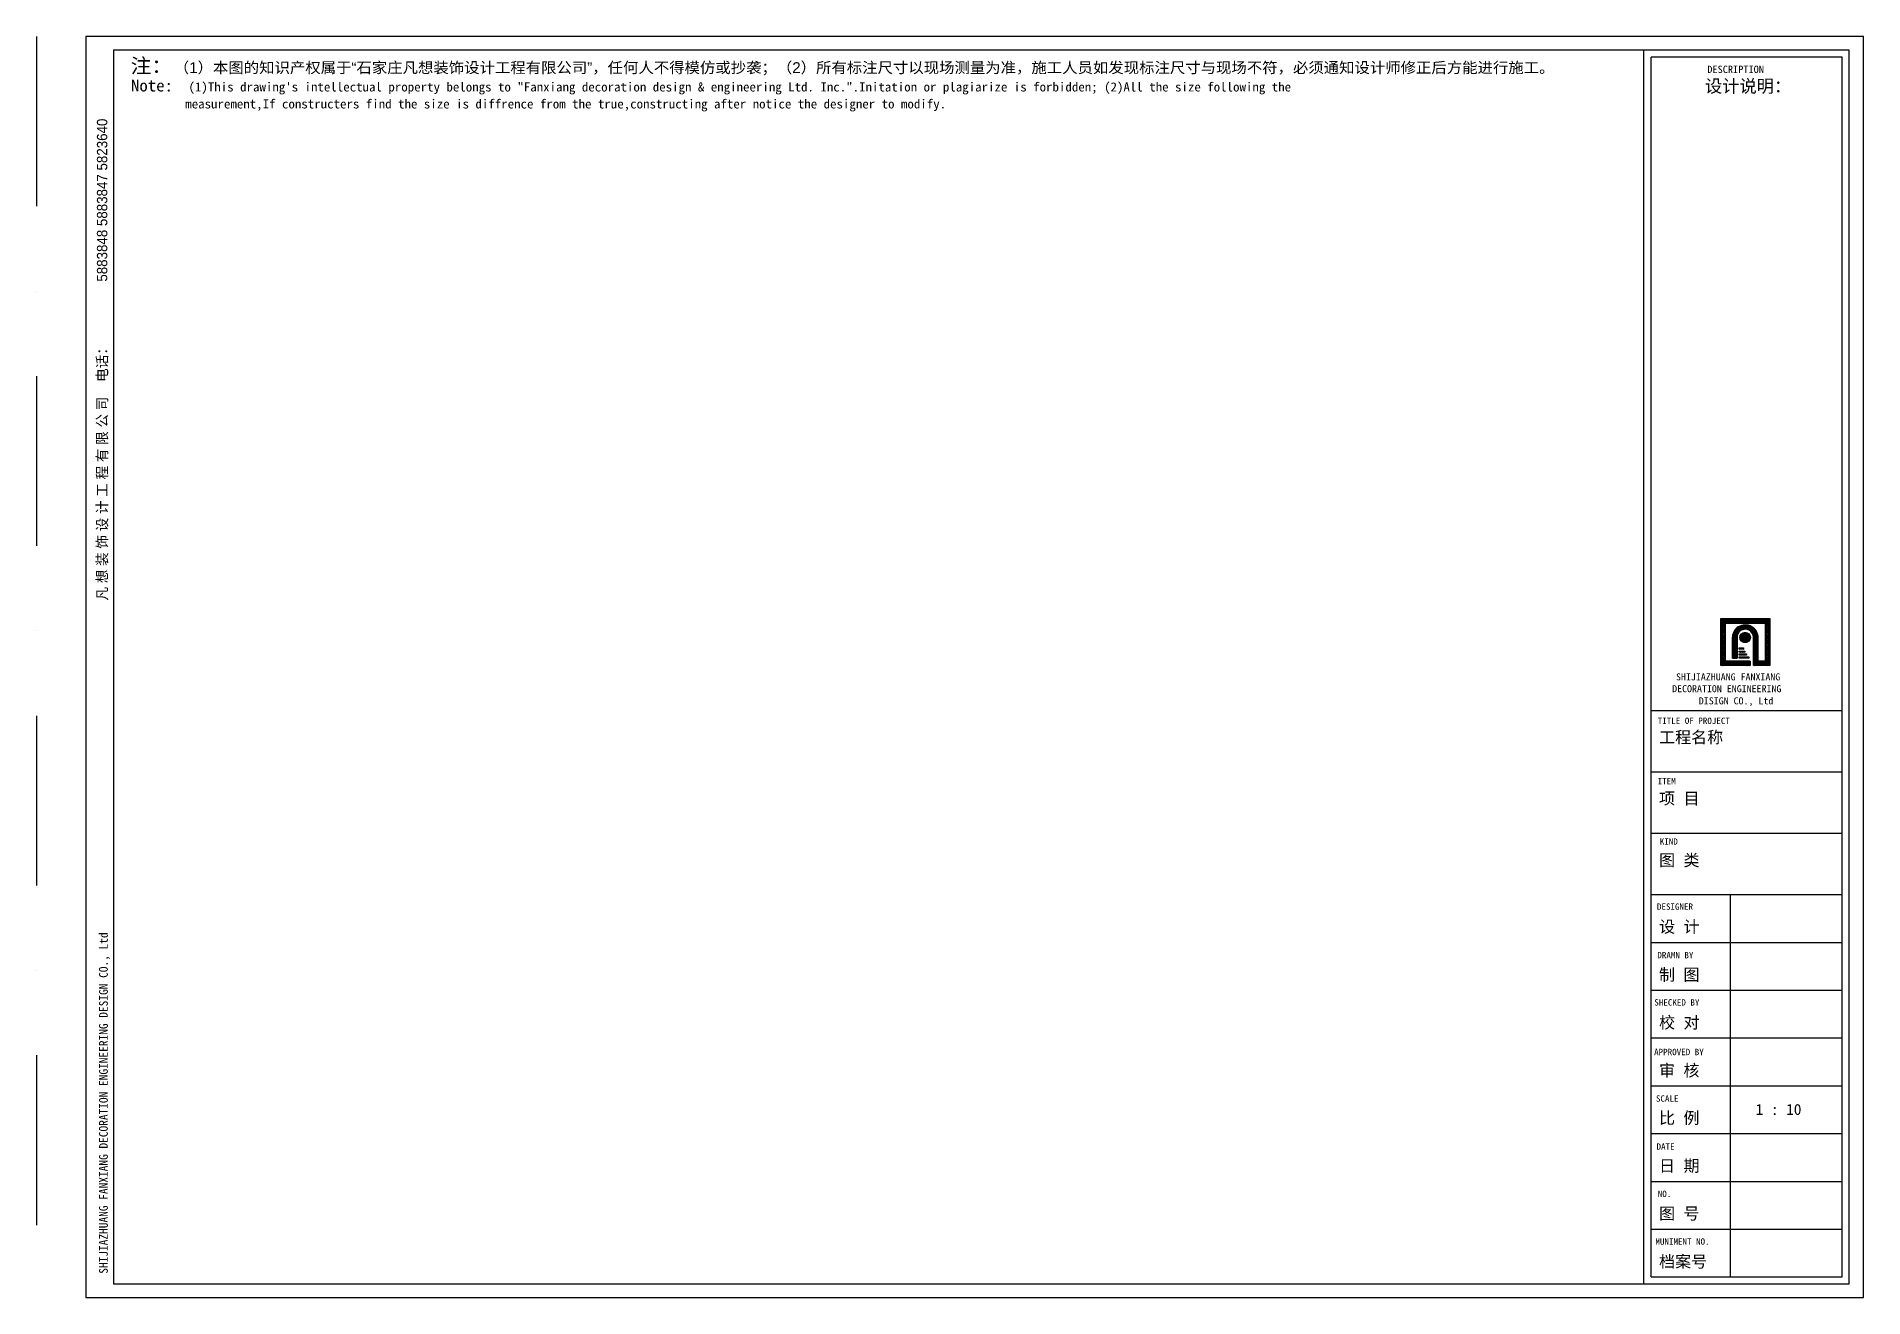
# Model space of a CAD drawing. Extents: x 7911 to 12011, y -10324 to -7494.
import ezdxf

# ---------------------------------------------------------------- set-up
doc = ezdxf.new("R2010")
doc.units = 0
doc.header["$MEASUREMENT"] = 0
doc.linetypes.add('DASHDOTX2', pattern=[50.8, 25.4, -12.7, 0, -12.7])
doc.layers.get('0').update_dxf_attribs({"linetype": 'CONTINUOUS'})
doc.layers.add('LAYER2', color=2, linetype='CONTINUOUS')
doc.layers.add('标注图层', color=5, linetype='CONTINUOUS')
doc.styles.add('STYLE1', font='FZFSJW.TTF', dxfattribs={"height": 50})

# ---------------------------------------------------------------- blocks, each defined once
blk = doc.blocks.new('A$C361F000E')
h = blk.add_hatch()
h.set_pattern_fill('ANSI37', color=2, scale=3.851754, angle=180, style=0)
h.set_pattern_definition([(43.845706, (3932.254, -2953.217), (-1.839434, 1.7667727), []), (136.154294, (3932.254, -2953.217), (-1.839434, -1.7667727), [])])
edge = h.paths.add_edge_path()
edge.add_line((3853.3, 1481.7), (3853.3, 1417.9))
edge.add_line((3853.3, 1417.9), (3889.8, 1417.9))
edge.add_line((3889.8, 1417.9), (3889.8, 1523.3))
edge.add_line((3889.8, 1523.3), (3780.1, 1523.3))
edge.add_line((3780.1, 1523.3), (3780.1, 1417.9))
edge.add_line((3780.1, 1417.9), (3845.6, 1417.9))
edge.add_line((3845.6, 1417.9), (3845.6, 1427.6))
edge.add_line((3845.6, 1427.6), (3790.3, 1427.6))
edge.add_line((3790.3, 1427.6), (3790.3, 1513.4))
edge.add_line((3790.3, 1513.4), (3879.6, 1513.4))
edge.add_line((3879.6, 1513.4), (3879.6, 1427.6))
edge.add_line((3879.6, 1427.6), (3863.4, 1427.6))
edge.add_line((3863.4, 1427.6), (3863.4, 1481.7))
edge.add_ellipse((3834.9, 1481.7), major_axis=(-28.6, 0), ratio=0.960498, start_angle=180, end_angle=360)
edge.add_line((3806.3, 1481.7), (3806.3, 1434.7))
edge.add_line((3806.3, 1434.7), (3816.4, 1434.7))
edge.add_line((3816.4, 1434.7), (3816.4, 1481.7))
edge.add_ellipse((3834.9, 1481.7), major_axis=(-18.5, 0), ratio=0.960498, start_angle=180, end_angle=360, ccw=False)
h = blk.add_hatch()
h.set_pattern_fill('ANSI37', color=2, scale=0.924421, angle=180, style=0)
h.set_pattern_definition([(43.845706, (3904.5084, -1712.2531), (-0.44146416, 0.42402544), []), (136.154294, (3904.5084, -1712.2531), (-0.44146416, -0.42402544), [])])
edge = h.paths.add_edge_path()
edge.add_ellipse((3834.4, 1480.9), major_axis=(-11.8, 0), ratio=0.960498, start_angle=0, end_angle=360)
h = blk.add_hatch()
h.set_pattern_fill('ANSI37', color=2, scale=3.851754, angle=180, style=0)
h.set_pattern_definition([(43.845706, (3938.3, -2487.7603), (-1.839434, 1.7667727), []), (136.154294, (3938.3, -2487.7603), (-1.839434, -1.7667727), [])])
h.paths.add_polyline_path([(3830.8, 1454.6), (3830.8, 1457.5), (3821.2, 1457.5), (3821.2, 1454.6)])
h.paths.add_polyline_path([(3834.2, 1447.8), (3834.2, 1450.7), (3821.2, 1450.7), (3821.2, 1447.8)])
h.paths.add_polyline_path([(3837.9, 1441.5), (3837.9, 1444.3), (3821.2, 1444.3), (3821.2, 1441.5)])
h.paths.add_polyline_path([(3821.2, 1437.5), (3821.2, 1434.6), (3842.7, 1434.6), (3842.7, 1437.5)])
at = {"color": 5, "linetype": 'DASHDOTX2', "ltscale": 15}
blk.add_line((0, 2829.7), (0, 0), dxfattribs=at)
at = {"color": 5}
for p, q in [((4100.1, 2829.7), (110.8, 2829.7)), ((110.8, 2829.7), (110.8, 0)), ((4068.2, 2829.7), (3302.4, 2829.7)), ((4100.1, 0), (4100.1, 2829.7)), ((4052.2, 2783.7), (3623.3, 2783.7)), ((3623.3, 46), (3623.3, 2783.7)), ((4052.2, 46), (4052.2, 2783.7)), ((3623.3, 1317.4), (4052.2, 1317.4)), ((3623.3, 1179.5), (4052.2, 1179.5)), ((3623.3, 1041.6), (4052.2, 1041.6)), ((3623.3, 904.1), (4052.2, 904.1)), ((3801.4, 46), (3801.4, 904.1)), ((3623.3, 796.8), (4052.2, 796.8)), ((3623.3, 689.6), (4052.2, 689.6)), ((3623.3, 582.3), (4052.2, 582.3)), ((3623.3, 475), (4052.2, 475)), ((3623.3, 367.8), (4052.2, 367.8)), ((3623.3, 260.5), (4052.2, 260.5)), ((3623.3, 153.2), (4052.2, 153.2)), ((3623.3, 46), (4052.2, 46)), ((110.8, 0), (4100.1, 0))]:
    blk.add_line(p, q, dxfattribs=at)
at = {"color": 1}
for p, q in [((4068.2, 2799.1), (172.8, 2799.1)), ((172.8, 2799.1), (172.8, 30.6)), ((4068.2, 30.6), (4068.2, 2799.1)), ((172.8, 30.6), (4068.2, 30.6))]:
    blk.add_line(p, q, dxfattribs=at)
at = {"color": 4}
blk.add_line((3607.3, 30.6), (3607.3, 2799.1), dxfattribs=at)
at = {"color": 2}
for p, q in [((3780.1, 1523.3), (3889.8, 1523.3)), ((3780.1, 1417.9), (3780.1, 1523.3)), ((3889.8, 1523.3), (3889.8, 1417.9)), ((3790.3, 1513.4), (3879.6, 1513.4)), ((3790.3, 1427.6), (3790.3, 1513.4)), ((3806.3, 1434.7), (3806.3, 1481.7)), ((3816.4, 1481.7), (3816.4, 1434.7)), ((3853.3, 1417.9), (3853.3, 1481.7)), ((3863.4, 1481.7), (3863.4, 1427.6)), ((3879.6, 1513.4), (3879.6, 1427.6)), ((3821.2, 1454.6), (3821.2, 1457.5)), ((3821.2, 1457.5), (3830.8, 1457.5)), ((3830.8, 1454.6), (3821.2, 1454.6)), ((3821.2, 1447.8), (3821.2, 1450.7)), ((3821.2, 1450.7), (3834.2, 1450.7)), ((3834.2, 1447.8), (3821.2, 1447.8)), ((3821.2, 1441.5), (3821.2, 1444.3)), ((3821.2, 1444.3), (3837.9, 1444.3)), ((3837.9, 1441.5), (3821.2, 1441.5)), ((3821.2, 1437.5), (3842.7, 1437.5)), ((3821.2, 1434.6), (3821.2, 1437.5)), ((3830.8, 1457.5), (3830.8, 1454.6)), ((3834.2, 1450.7), (3834.2, 1447.8)), ((3837.9, 1444.3), (3837.9, 1441.5)), ((3842.7, 1437.5), (3842.7, 1434.6)), ((3845.6, 1417.9), (3780.1, 1417.9)), ((3845.6, 1427.6), (3790.3, 1427.6)), ((3806.3, 1434.7), (3816.4, 1434.7)), ((3842.7, 1434.6), (3821.2, 1434.6)), ((3845.6, 1427.6), (3845.6, 1417.9)), ((3889.8, 1417.9), (3853.3, 1417.9)), ((3879.6, 1427.6), (3863.4, 1427.6))]:
    blk.add_line(p, q, dxfattribs=at)
blk.add_ellipse((3834.4, 1480.9), major_axis=(-11.8, 0), ratio=0.960498, dxfattribs=at)
at = {"layer": 'LAYER2'}
for major_axis, start_param, end_param in [((-28.7, 0), 3.056851, 6.400666), ((-18.5, 0), 3.141593, 6.384496)]:
    blk.add_ellipse((3834.8, 1481.7), major_axis=major_axis, ratio=0.960498, start_param=start_param, end_param=end_param, dxfattribs=at)
at = {"color": 2, "style": 'STYLE1', "width": 1.041127}
for s, height, p in [('注：', 32.69, (211.3, 2747.8)), ('（1）本图的知识产权属于“石家庄凡想装饰设计工程有限公司”，任何人不得模仿或抄袭；（2）所有标注尺寸以现场测量为准，施工人员如发现标注尺寸与现场不符，必须通知设计师修正后方能进行施工。', 24.313, (308.1, 2747.8))]:
    blk.add_text(s, height=height, dxfattribs=at).set_placement(p)
at = {"color": 2, "width": 1.041127}
for s, height, p in [('DESCRIPTION', 16.345, (3749.5, 2747.9)), ('设计说明：', 28.6, (3744.4, 2704.2)), ('SHIJIAZHUANG FANXIANG ', 15.739, (3679.4, 1384.8)), ('DECORATION ENGINEERING', 15.739, (3670.7, 1358.3)), ('DISIGN CO., Ltd', 15.739, (3730.6, 1331)), ('工程名称', 26.56, (3641.4, 1244)), ('项 目', 26.56, (3641.4, 1106.6)), ('图 类', 26.56, (3641.4, 968.1)), ('设 计', 26.56, (3641.4, 818.8)), ('制 图', 26.56, (3641.4, 711.1)), ('校 对', 26.56, (3641.4, 603.7)), ('审 核', 26.56, (3641.4, 496.3)), ('比 例', 26.56, (3641.4, 389.6)), ('日 期', 26.56, (3641.4, 282.3)), ('图 号', 26.56, (3641.4, 175.2)), ('档案号', 26.56, (3641.4, 67.4))]:
    blk.add_text(s, height=height, dxfattribs=at).set_placement(p)
at = {"color": 5, "width": 1.041127}
for s, height, p in [('Note:', 26.56, (212.1, 2706.4)), ('(1)This drawing\'s intellectual property belongs to "Fanxiang decoration design & engineering Ltd. Inc.".Initation or plagiarize is forbidden; (2)All the size following the ', 20.4312, (341.1, 2706.4)), ('      measurement,If constructers find the size is diffrence from the true,constructing after notice the designer to modify.', 20.4312, (247, 2668.3)), ('TITLE OF PROJECT', 14.302, (3638.3, 1287)), ('ITEM', 14.3, (3638.2, 1151.4)), ('KIND', 14.3, (3643, 1016)), ('DESIGNER', 14.3, (3636.6, 869.9)), ('DRAMN BY', 14.3, (3637.5, 761.1)), ('SHECKED BY', 14.3, (3630.7, 655)), ('APPROVED BY', 14.302, (3630.3, 543.7)), ('SCALE', 14.3, (3634.3, 439.3)), ('DATE', 14.3, (3635.7, 331.4)), ('NO.', 14.3, (3638.5, 225.3)), ('MUNIMENT NO.', 14.302, (3633.2, 118.3))]:
    blk.add_text(s, height=height, dxfattribs=at).set_placement(p)
at = {"color": 2, "style": 'STYLE1', "width": 0.960498}
for s, p in [('5883848 5883847 5823640', (158.8, 2279.6)), ('凡 想 装 饰 设 计 工 程 有 限 公 司    电话：', (158.8, 1564))]:
    blk.add_text(s, height=23.282, rotation=90, dxfattribs=at).set_placement(p)
at = {"color": 2, "width": 0.960498}
blk.add_text('SHIJIAZHUANG FANXIANG DECORATION ENGINEERING DESIGN CO., Ltd', height=19.541, rotation=90, dxfattribs=at).set_placement((159.9, 53.2))

msp = doc.modelspace()

# ---------------------------------------------------------------- block references
at = {"layer": '标注图层'}
msp.add_blockref('A$C361F000E', (7911.2, -10323.7), dxfattribs=at)

# ---------------------------------------------------------------- texts
at = {"color": 4, "width": 1.020408}
msp.add_text('1 : 10', height=24.66, dxfattribs=at).set_placement((11769.4, -9914.1))

doc.saveas('drawing.dxf')
